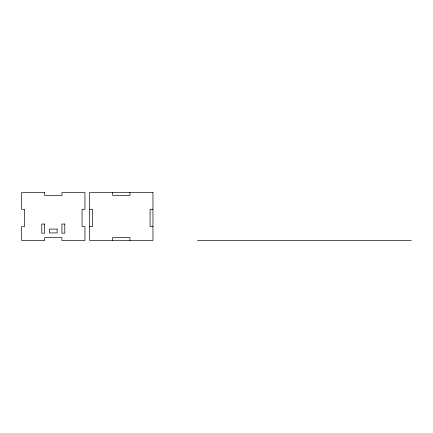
<?xml version="1.0" encoding="UTF-8"?>
<svg xmlns="http://www.w3.org/2000/svg" width="433" height="433" viewBox="0 0 433 433"><rect width="100%" height="100%" fill="white"/><g stroke="black" fill="none" stroke-linecap="round" stroke-linejoin="round"><path stroke-width="0.65" d="M89.663 209.307L92.543 209.307L92.543 226.567L89.663 226.567M152.957 209.307L150.078 209.307L150.078 226.567L152.957 226.567M197.497 240.472L411.35 240.472M129.943 192.528L129.943 195.402L112.677 195.402L112.677 192.528M129.943 240.472L129.943 237.598L112.677 237.598L112.677 240.472M44.664 192.528L21.65 192.528L21.65 209.307L24.529 209.307L24.529 226.567L21.65 226.567L21.65 240.472L44.664 240.472L44.664 237.598L61.924 237.598L61.924 240.472L84.944 240.472L84.944 226.567L82.064 226.567L82.064 209.307L84.944 209.307L84.944 192.528L61.924 192.528L61.924 195.402L44.664 195.402L44.664 192.528M152.957 192.528L89.663 192.528L89.663 240.472L152.957 240.472L152.957 192.528M44.664 224.05L41.79 224.05L41.79 233.16L44.664 233.16L44.664 224.05M64.804 224.05L61.924 224.05L61.924 233.16L64.804 233.16L64.804 224.05M57.134 229.084L49.459 229.084L49.459 232.922L57.134 232.922L57.134 229.084"/></g></svg>
